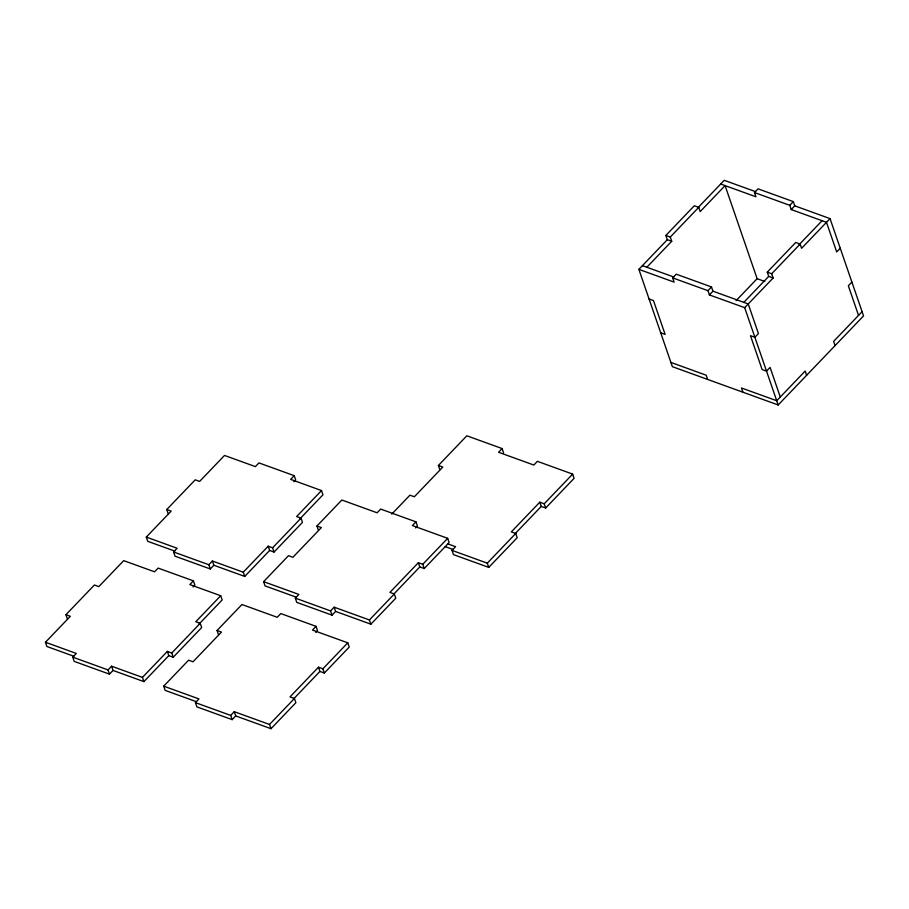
<?xml version="1.0" encoding="UTF-8"?>
<svg xmlns="http://www.w3.org/2000/svg" width="909" height="909" viewBox="0 0 909 909"><rect width="100%" height="100%" fill="white"/><g stroke="black" fill="none" stroke-linecap="round" stroke-linejoin="round"><path stroke-width="1.36" d="M67.391 618.927L65.937 614.7L94.4 585.01L98.808 586.612L123.704 560.637L154.564 571.806L158.121 568.091L193.401 580.862L194.856 585.089L193.072 586.953M168.222 513.744L166.767 509.517L195.219 479.827L199.628 481.418L224.534 455.443L255.395 466.624L258.951 462.908L294.221 475.68L295.675 479.907L293.902 481.759M73.913 656.275L46.904 646.504L45.45 642.265L70.345 616.291L65.937 614.7M174.744 551.093L147.735 541.309L146.281 537.083L171.176 511.108L166.767 509.517M109.489 674.148L108.023 669.922L111.58 666.206L113.046 670.444L109.489 674.148L74.208 661.388L72.754 657.15L76.311 653.446L45.45 642.265M210.309 568.966L208.854 564.739L212.411 561.023L213.865 565.25L210.309 568.966L175.039 556.194L173.585 551.968L177.141 548.252L146.281 537.083M193.401 580.862L189.833 584.578L220.705 595.747L222.16 599.974L199.173 623.949M294.221 475.68L290.664 479.384L321.525 490.565L322.99 494.791L300.004 518.766M167.347 651.412L168.801 655.639L143.906 681.614L142.452 677.387L167.347 651.412L171.756 653.003L173.21 657.23L201.673 627.551L200.207 623.313L195.799 621.722L220.705 595.747M268.178 546.218L269.632 550.456L244.737 576.431L243.271 572.193L268.178 546.218L272.586 547.82L274.041 552.047L302.492 522.357L301.038 518.13L296.629 516.539L321.525 490.565M171.756 653.003L200.207 623.313M272.586 547.82L301.038 518.13M296.47 597.258L265.053 585.885L263.599 581.658L288.494 555.683L292.903 557.274L321.366 527.595L316.946 525.993L341.852 500.018L377.121 512.79L380.678 509.074L415.947 521.846L417.413 526.072L415.629 527.936M196.514 701.737L165.165 690.385L163.711 686.159L188.606 660.184L193.015 661.786L221.466 632.096L217.058 630.494L241.964 604.519L277.234 617.291L280.79 613.575L316.059 626.346L317.514 630.573L315.741 632.437M332.035 615.132L330.581 610.905L334.137 607.189L335.603 611.427L332.035 615.132L296.766 602.372L295.311 598.133L298.868 594.429L263.599 581.658M232.147 719.633L230.693 715.406L234.249 711.69L235.704 715.928L232.147 719.633L196.878 706.872L195.424 702.634L198.98 698.93L163.711 686.159M391.734 514.153L409.936 495.166L414.345 496.768L442.797 467.078L438.388 465.488L466.84 435.797L502.12 448.569L503.575 452.796M646.833 267.246L671.728 241.271L667.32 239.681L665.865 235.442L694.317 205.764L698.726 207.354L700.18 211.592L725.087 185.618L757.129 278.688L764.844 281.472M720.678 184.016L755.947 196.787L754.493 192.549L758.049 188.845L793.318 201.616L794.773 205.843L830.042 218.614L863.55 315.912L778.184 404.971L672.365 366.668L638.868 269.359L667.32 239.681M697.692 207.991L724.234 180.312L755.584 191.651M671.728 241.271L670.274 237.044L698.726 207.354M415.947 521.846L412.391 525.561L447.671 538.321L449.126 542.559L424.219 568.534L419.81 566.932L418.356 562.705L389.904 592.395L394.313 593.986L395.767 598.213L370.872 624.188L335.603 611.427M316.059 626.346L312.503 630.062L347.772 642.822L349.226 647.06L324.331 673.035L319.923 671.433L318.468 667.206L290.016 696.896L294.425 698.487L295.879 702.714L270.984 728.688L235.704 715.928M502.12 448.569L498.564 452.273L533.833 465.044L537.389 461.329L572.659 474.1L574.113 478.327L545.661 508.017L541.253 506.427L539.798 502.188L511.335 531.879L515.744 533.469L517.21 537.708L488.747 567.386L453.477 554.626L452.023 550.388L455.579 546.684L447.739 543.843M638.868 269.359L674.137 282.131L672.683 277.904L676.239 274.188L711.508 286.96L712.963 291.187L748.232 303.958L758.436 333.569L754.879 337.284L750.47 335.682L762.117 369.531L766.526 371.122L770.082 367.418L780.286 397.028M394.301 593.554L419.81 566.932M293.437 699.078L319.923 671.433M370.872 624.188L369.418 619.961L394.313 593.986M424.219 568.534L422.765 564.296L447.671 538.321M270.984 728.688L269.518 724.462L294.425 698.487M324.331 673.035L322.877 668.797L347.772 642.822M778.184 404.971L744.676 307.662L709.406 294.902L707.952 290.664L711.508 286.96M840.246 248.225L836.689 251.929L826.486 222.319L791.216 209.547L789.762 205.32L793.318 201.616M709.406 294.902L712.963 291.187M791.216 209.547L794.773 205.843M736.063 300.663L757.129 278.688M514.755 534.06L541.253 506.427M488.747 567.386L487.292 563.16L515.744 533.469M545.661 508.017L544.207 503.791L572.659 474.1M744.676 307.662L773.139 277.984L768.73 276.381L767.264 272.155L795.727 242.464L800.136 244.067L801.59 248.293L830.042 218.614M743.823 302.356L768.73 276.381M799.102 244.703L822.077 220.728M773.139 277.984L771.684 273.757L800.136 244.067M851.892 282.063L848.336 285.778L858.539 315.389M862.096 311.685L833.633 341.364L835.098 345.59M754.493 192.549L789.762 205.32M665.865 235.442L670.274 237.044M767.264 272.155L771.684 273.757M642.424 265.655L673.83 277.029M672.683 277.904L707.952 290.664M649.06 298.981L653.469 300.572L665.127 334.421L660.718 332.819M670.91 362.43L706.179 375.201L707.634 379.428M539.798 502.188L544.207 503.791M445.274 546.661L453.114 549.49M452.023 550.388L487.292 563.16M418.356 562.705L422.765 564.296M269.632 550.456L274.041 552.047M212.411 561.023L243.271 572.193M334.137 607.189L369.418 619.961M213.865 565.25L244.737 576.431M173.585 551.968L208.854 564.739M295.311 598.133L330.581 610.905M318.468 667.206L322.877 668.797M168.801 655.639L173.21 657.23M111.58 666.206L142.452 677.387M234.249 711.69L269.518 724.462M113.046 670.444L143.906 681.614M72.754 657.15L108.023 669.922M195.424 702.634L230.693 715.406M806.635 375.281L805.181 371.054L776.729 400.733L741.449 387.973L742.914 392.199M438.388 465.488L439.842 469.714M316.946 525.993L318.411 530.231M217.058 630.494L218.512 634.732"/></g></svg>
